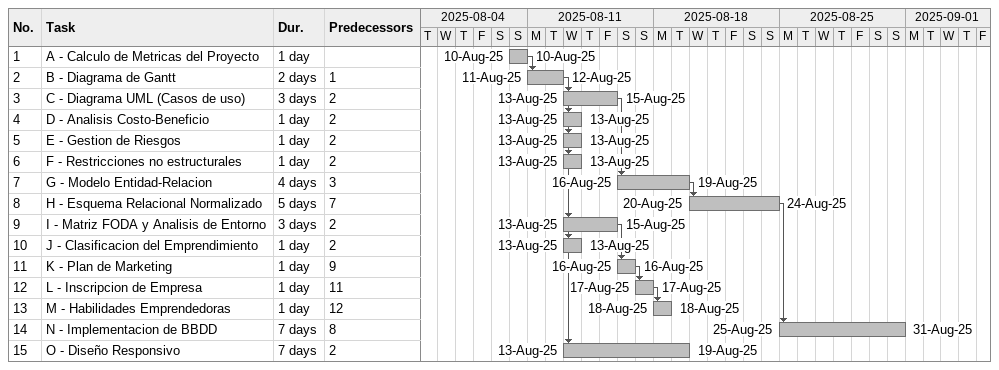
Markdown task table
| ID | Task | Duration | Start | Finish | Predecessors |
|---|---|---|---|---|---|
| 1 | A - Calculo de Metricas del Proyecto | 1d | 2025-08-10 | 2025-08-10 |  |
| 2 | B - Diagrama de Gantt | 2d | 2025-08-11 | 2025-08-12 | 1 |
| 3 | C - Diagrama UML (Casos de uso) | 3d | 2025-08-13 | 2025-08-15 | 2 |
| 4 | D - Analisis Costo-Beneficio | 1d | 2025-08-13 | 2025-08-13 | 2 |
| 5 | E - Gestion de Riesgos | 1d | 2025-08-13 | 2025-08-13 | 2 |
| 6 | F - Restricciones no estructurales | 1d | 2025-08-13 | 2025-08-13 | 2 |
| 7 | G - Modelo Entidad-Relacion | 4d | 2025-08-16 | 2025-08-19 | 3 |
| 8 | H - Esquema Relacional Normalizado | 5d | 2025-08-20 | 2025-08-24 | 7 |
| 9 | I - Matriz FODA y Analisis de Entorno | 3d | 2025-08-13 | 2025-08-15 | 2 |
| 10 | J - Clasificacion del Emprendimiento | 1d | 2025-08-13 | 2025-08-13 | 2 |
| 11 | K - Plan de Marketing | 1d | 2025-08-16 | 2025-08-16 | 9 |
| 12 | L - Inscripcion de Empresa | 1d | 2025-08-17 | 2025-08-17 | 11 |
| 13 | M - Habilidades Emprendedoras | 1d | 2025-08-18 | 2025-08-18 | 12 |
| 14 | N - Implementacion de BBDD | 7d | 2025-08-25 | 2025-08-31 | 8 |
| 15 | O - Diseño Responsivo | 7d | 2025-08-13 | 2025-08-19 | 2 |
